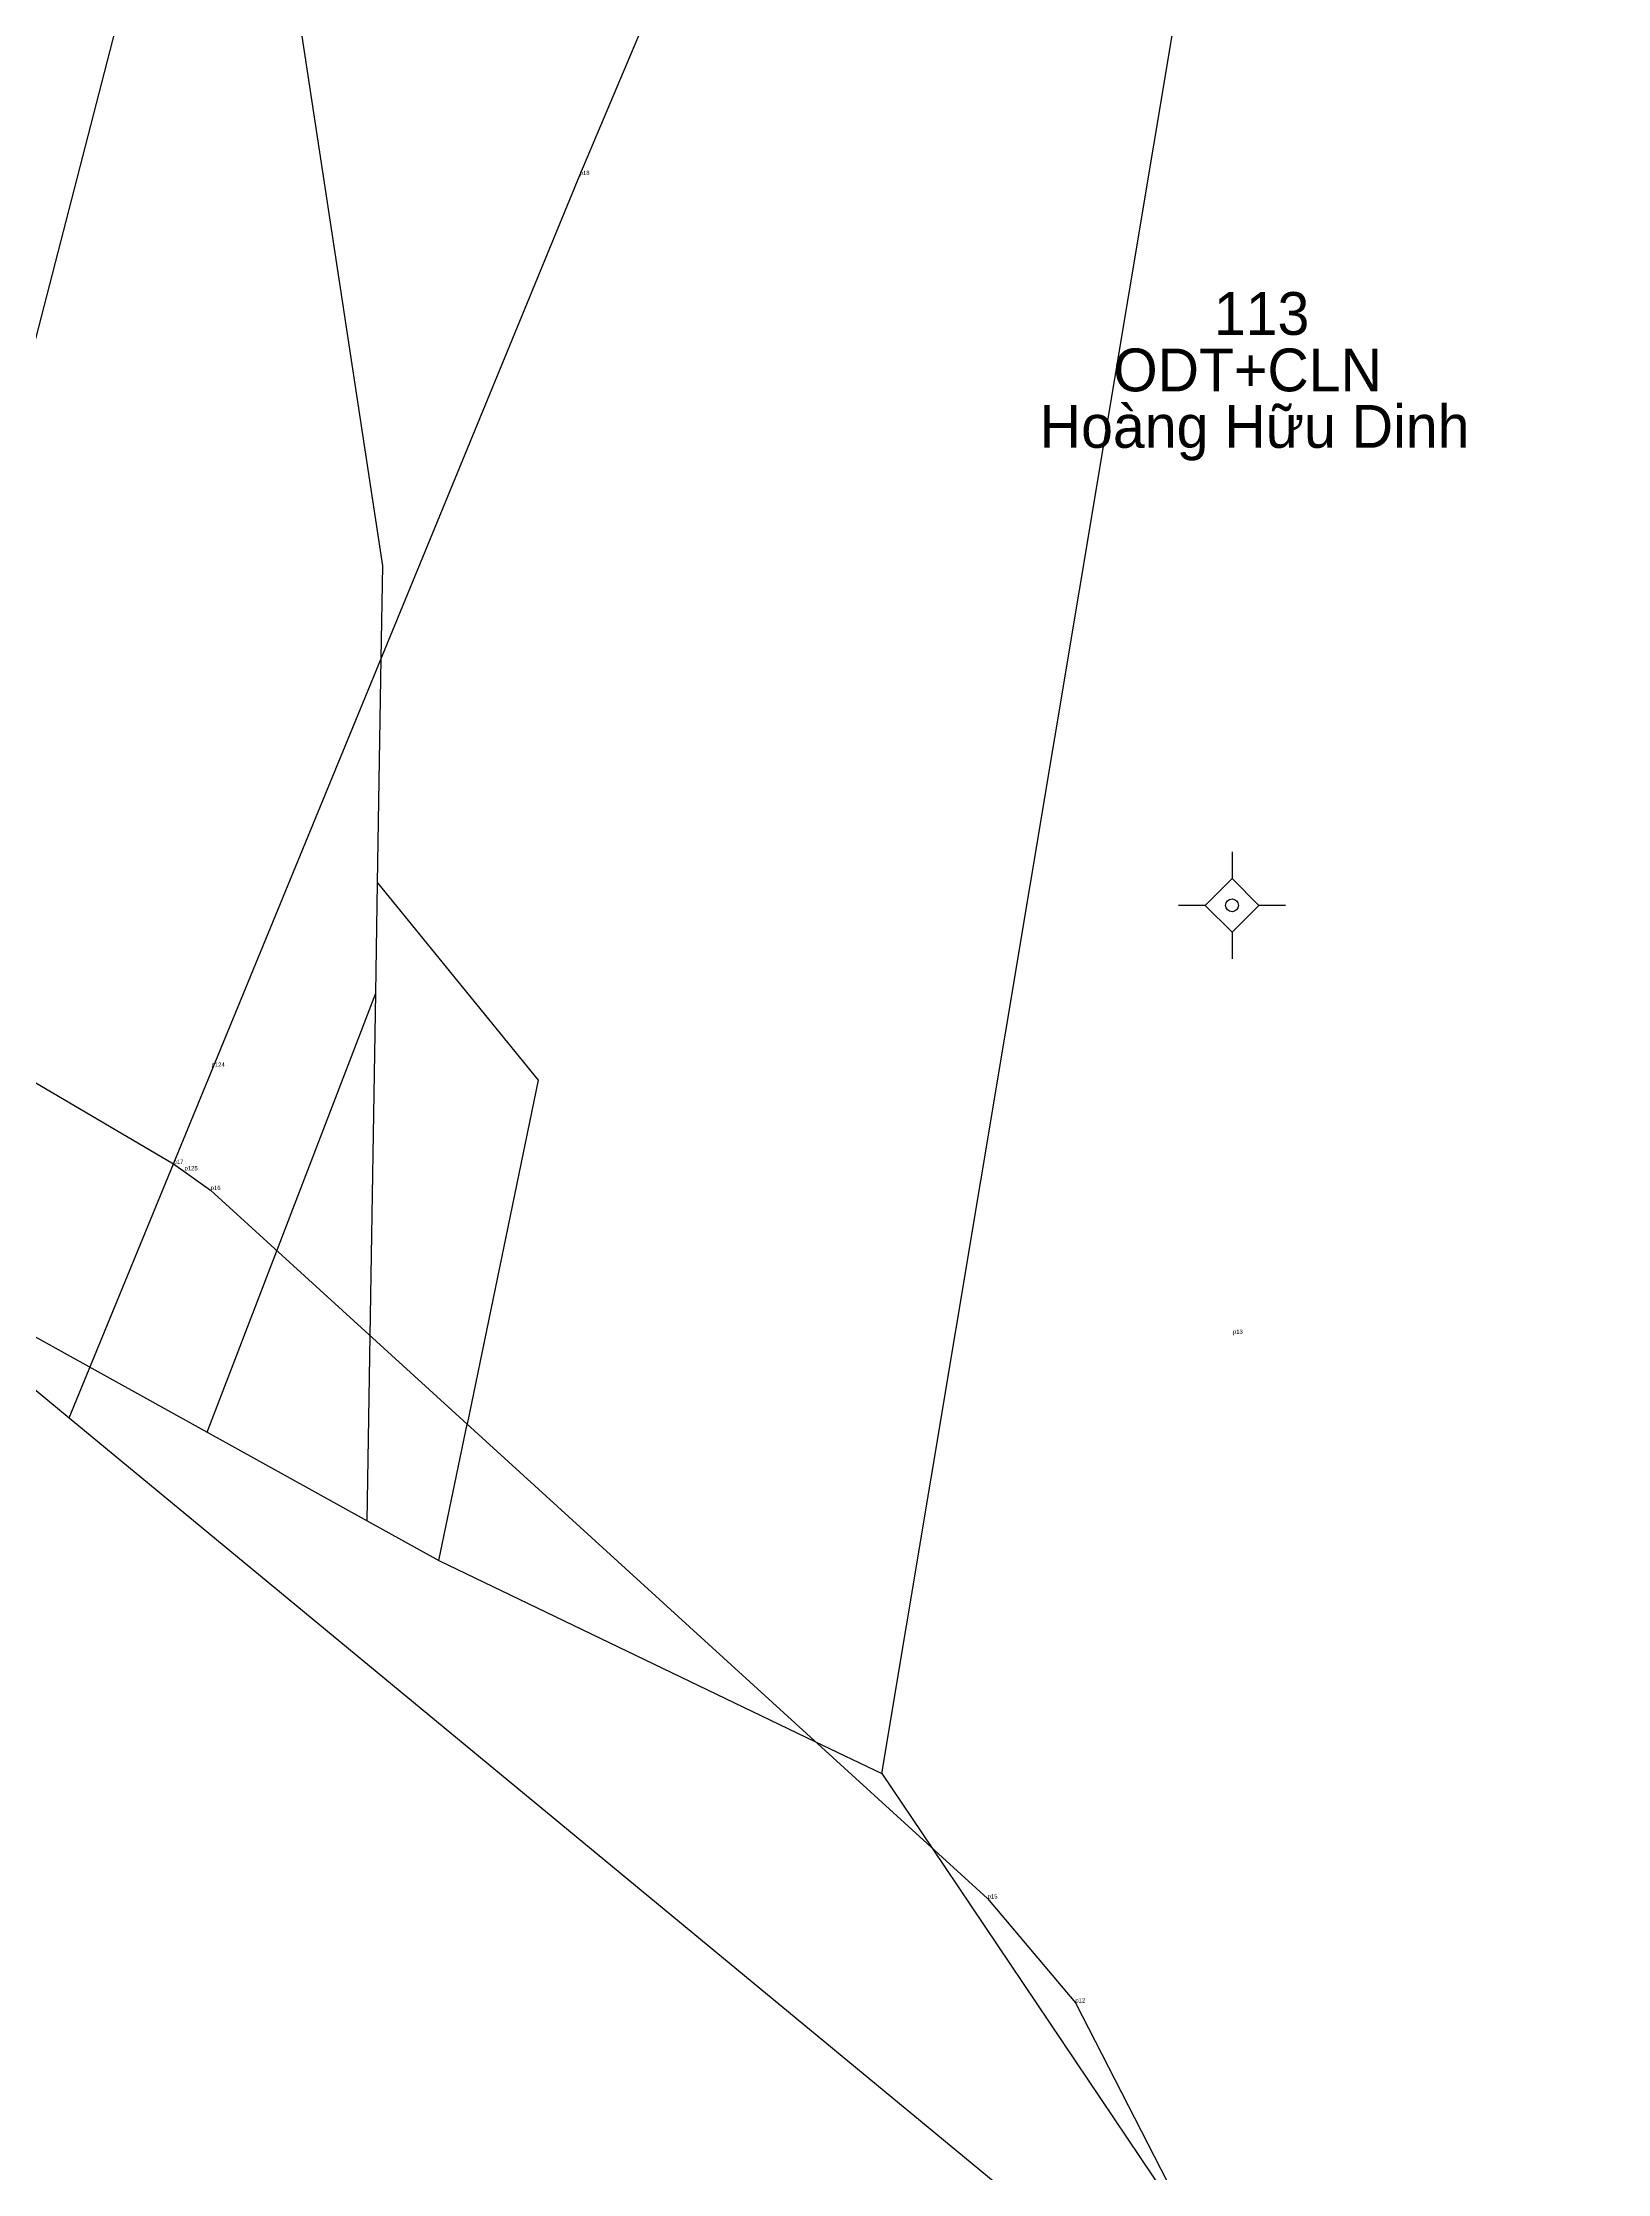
# Model space of a CAD drawing. Extents: x 550048 to 550251, y 1838135 to 1838333.
# Drawn here: x 550147.13 to 550183.69, y 1838184.88 to 1838234.65 of the extents above; entities that cross this region are included whole.
import ezdxf

# ---------------------------------------------------------------- set-up
doc = ezdxf.new("R2010")
doc.units = 0
for name, color, linetype in [('Level 10', 7, 'Continuous'), ('Level 11', 7, 'Continuous'), ('Level 12', 7, 'Continuous'), ('Level 16', 7, 'Continuous'), ('Level 28', 7, 'Continuous'), ('Level 29', 7, 'Continuous'), ('Level 7', 7, 'Continuous')]:
    doc.layers.add(name, color=color, linetype=linetype)

msp = doc.modelspace()

# ---------------------------------------------------------------- linework, layer by layer
at = {"layer": 'Level 10'}
for p, q in [((550141.73, 1838207.5), (550158.7824, 1838273.3713)), ((550147.7551, 1838202.5253), (550150.194, 1838208.461)), ((550141.73, 1838207.5), (550147.7551, 1838202.5253))]:
    msp.add_line(p, q, dxfattribs=at)
for points in [[(550150.194, 1838208.461), (550159.683, 1838231.555), (550165.0629, 1838244.2987)], [(550150.194, 1838208.461), (550151.055, 1838207.846), (550169.207, 1838191.298), (550171.262, 1838188.866), (550173.867, 1838183.778), (550179.051, 1838179.268), (550187.587, 1838172.513), (550193.856, 1838167.111), (550195.93, 1838167.43)], [(550147.7551, 1838202.5253), (550182.57, 1838173.78), (550174.9296, 1838154.8253)]]:
    msp.add_lwpolyline(points, dxfattribs=at)
at = {"layer": 'Level 11'}
for p, q in [((550174.92, 1838215.75), (550174.92, 1838215.125)), ((550174.92, 1838215.125), (550174.295, 1838214.5)), ((550175.545, 1838214.5), (550174.92, 1838215.125)), ((550174.295, 1838214.5), (550173.67, 1838214.5)), ((550174.295, 1838214.5), (550174.92, 1838213.875)), ((550174.92, 1838213.875), (550175.545, 1838214.5)), ((550176.17, 1838214.5), (550175.545, 1838214.5)), ((550174.92, 1838213.875), (550174.92, 1838213.25))]:
    msp.add_line(p, q, dxfattribs=at)
msp.add_circle((550174.91975, 1838214.5), 0.15, dxfattribs=at)
at = {"layer": 'Level 28'}
msp.add_line((550150.978, 1838202.1969), (550152.6055, 1838206.4325), dxfattribs=at)
msp.add_lwpolyline([(550155.0449, 1838220.267), (550155.08, 1838222.43), (550149, 1838262.37)], dxfattribs=at)
at = {"layer": 'Level 29'}
for p, q in [((550166.74, 1838194.22), (550174.9206, 1838243.2019)), ((550154.7883, 1838204.4426), (550154.9182, 1838212.4513)), ((550140.48, 1838208.01), (550150.978, 1838202.1969)), ((550154.7183, 1838200.1257), (550154.7883, 1838204.4426)), ((550150.978, 1838202.1969), (550154.7183, 1838200.1257)), ((550156.39, 1838199.2), (550157.0481, 1838202.3825)), ((550154.7183, 1838200.1257), (550156.39, 1838199.2)), ((550156.39, 1838199.2), (550165.1766, 1838194.9722)), ((550165.1766, 1838194.9722), (550166.74, 1838194.22)), ((550166.74, 1838194.22), (550167.9107, 1838192.4798))]:
    msp.add_line(p, q, dxfattribs=at)
for points in [[(550152.6055, 1838206.4325), (550154.9182, 1838212.4513), (550154.96, 1838215.03), (550155.0449, 1838220.267)], [(550139.1895, 1838214.9297), (550139.5208, 1838214.735), (550140.2893, 1838214.2832), (550150.194, 1838208.461)], [(550154.96, 1838215.03), (550158.71, 1838210.42), (550157.0481, 1838202.3825)], [(550167.9107, 1838192.4798), (550174.9, 1838182.09), (550183.2702, 1838175.9291)]]:
    msp.add_lwpolyline(points, dxfattribs=at)
at = {"layer": 'Level 7'}
for p, q in [((550159.683, 1838231.555), (550159.683, 1838231.555)), ((550151.083, 1838210.728), (550151.083, 1838210.728)), ((550150.194, 1838208.461), (550150.194, 1838208.461)), ((550150.446, 1838208.312), (550150.446, 1838208.312)), ((550151.055, 1838207.846), (550151.055, 1838207.846)), ((550174.938, 1838204.489), (550174.938, 1838204.489)), ((550169.207, 1838191.298), (550169.207, 1838191.298)), ((550171.262, 1838188.866), (550171.262, 1838188.866))]:
    msp.add_line(p, q, dxfattribs=at)

# ---------------------------------------------------------------- texts
at = {"layer": 'Level 12'}
for s, p in [('p18', (550159.68, 1838231.56)), ('p124', (550151.08, 1838210.73)), ('p17', (550150.19, 1838208.46)), ('p125', (550150.45, 1838208.31)), ('p16', (550151.06, 1838207.85)), ('p13', (550174.94, 1838204.49)), ('p15', (550169.21, 1838191.3)), ('p12', (550171.26, 1838188.87))]:
    msp.add_text(s, height=0.1, dxfattribs=at).set_placement(p)
at = {"layer": 'Level 16'}
for s, p in [('113', (550174.4943, 1838227.82585)), ('ODT+CLN', (550172.14167, 1838226.50716)), ('Hoàng Hữu Dinh', (550170.42761, 1838225.18847))]:
    msp.add_text(s, height=1, dxfattribs=at).set_placement(p)

doc.saveas('drawing.dxf')
